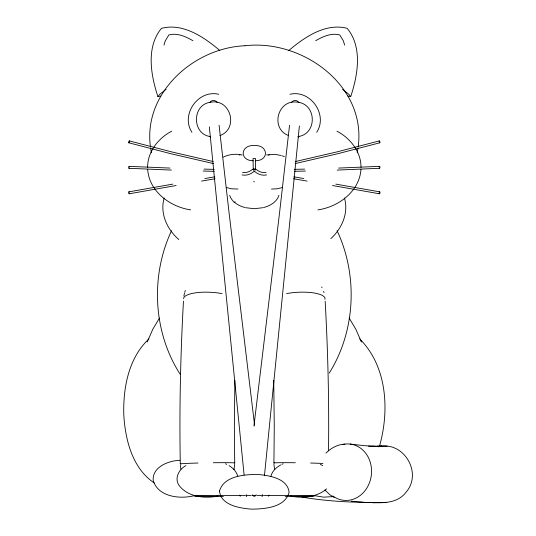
<?xml version="1.0" encoding="UTF-8"?>
<svg xmlns="http://www.w3.org/2000/svg" width="536" height="536" viewBox="0 0 536 536"><rect width="100%" height="100%" fill="white"/><g stroke="black" fill="none" stroke-linecap="round" stroke-linejoin="round"><path stroke-width="0.8" d="M273.923 463.03L274.265 426.026L273.742 380.326M328.521 450.783C329.144 400.901 327.932 351.006 325.164 301.205M160.793 96.044L157.926 96.648L159.728 94.343L166.093 89.338M234.882 380.326L234.366 426.026L234.708 463.03M147.614 167.333C147.527 151.809 158.328 138.114 171.694 131.199M183.459 301.078C180.458 355.301 179.299 409.638 180.29 463.942M234.701 464.35L234.011 469.643M360.956 169.276C359.629 191.372 338.511 206.896 317.928 209.884M299.376 126.014L264.436 475.834M253.943 426.066L279.537 212.933L289.547 125.29M358.048 147.862L357.217 152.787M358.229 146.462C366.276 85.137 301.768 38.954 244.932 45.768M163.989 45.098L165.262 40.877L168.86 34.954C177.376 32.656 185.697 36.548 192.913 40.696M183.868 296.073L184.485 293.286M164.217 197.972C159.594 213.254 167.185 229.589 178.836 239.552M270.928 476.203C272.12 471.124 276.308 467.385 280.717 464.967M379.388 446.515C389.645 410.884 387.293 366.336 359.683 338.92M278.934 195.345C276.851 202.085 269.963 205.884 263.531 207.559M184.706 292.408L185.356 290.505M347.837 96.044L350.698 96.648C357.793 75.241 362.772 47.235 347.174 28.334C325.566 22.7 304.562 37.178 288.87 50.438M147.186 342.008L152.767 329.312L159.467 318.056M171.56 230.681C150.268 275.94 153.021 332.307 180.317 374.47M269.038 495.123L268.342 496.276M316.702 132.318C328.26 114.677 310.438 89.365 289.942 94.269M253.461 170.435L255.163 168.539M329.238 373.11C355.603 331.027 358.162 275.471 337.07 230.681M209.737 102.503C211.432 99.77 215.539 99.77 217.234 102.503M291.39 102.503C293.091 99.77 297.192 99.77 298.894 102.503M298.15 137.142L298.894 136.352M268.677 155.232L269.374 154.529M330.859 238.6C341.908 228.624 348.889 212.759 344.413 197.972M253.267 169.59L253.012 158.629L254.218 158.495L255.618 158.616L255.464 169.577M253.012 169.503L255.565 169.477M325.955 453.101C330.973 448.062 337.7 444.331 344.936 444.15M148.941 338.92C128.419 358.082 122.992 388.218 123.803 415.166C125.35 439.982 132.372 468.337 154.261 482.99M326.645 488.845C316.917 497.22 302.786 498.574 290.619 496.068M254.198 171.326C250.908 174.16 246.399 175.955 242.044 174.91M252.55 169.302C249.85 171.714 245.83 173.242 242.6 172.351M185.945 465.63C178.957 469.134 174.026 478.514 179.151 485.529C187.935 497.08 204.739 498.735 218.011 496.068M234.145 202.514L235.257 201.831M315.711 40.696C322.933 36.548 331.255 32.656 339.77 34.954L343.368 40.877L344.635 45.098M223.217 157.149C229.033 154.261 235.847 153.584 242.165 154.958M281.916 464.344L283.162 463.761M219.901 135.628C239.15 128.674 230.507 97.894 210.32 102.302C191.841 104.641 191.841 134.214 210.32 136.559M194.434 495.914L245.186 495.411M282.291 187.546L276.985 188.819L271.457 189.061M379.267 140.914L337.184 151.849L295.477 161.517M379.79 142.797L337.653 153.752L295.088 163.607M194.628 495.566C180.431 499.465 157.892 497.04 153.182 480.377C152.284 466.823 168.693 460.685 179.841 460.283M262.754 207.734L254.312 208.705L245.87 207.734M297.949 136.62C317.761 134.034 316.702 103.327 296.783 102.088C277.326 99.596 270.164 128.868 288.636 135.588M266.03 172.351C262.801 173.242 258.781 171.714 256.081 169.302M266.586 174.91C262.231 175.955 257.722 174.16 254.433 171.326M266.533 154.944L274.874 154.341L281.239 155.494M128.921 191.848L172.793 184.116M129.276 193.777L176.136 185.516M204.839 178.535L214.789 176.813M201.556 181.088L215.124 178.743M378.182 446.79C403.373 440.244 423.145 472.94 405.926 492.37C397.136 503.92 382.088 503.009 369.224 502.5M314.183 495.927L285.212 496.363M333.566 496.611L323.556 497.147L314.002 495.566M244.925 45.768C193.931 47.771 143.233 92.875 150.402 146.462M255.344 160.773C269.709 160.633 268.134 144.599 254.312 145.558C240.496 144.599 238.915 160.633 253.287 160.773M237.951 189.034L231.565 188.806L226.299 187.533M379.622 168.304L337.204 170.079M379.421 166.368L338.645 168.07M304.602 169.115L294.398 169.349M305.473 171.051L294.438 171.306M377.19 446.16L382.041 446.126L371.81 446.26M247.223 495.411L251.324 495.411M257.307 495.411L261.407 495.411M263.437 495.411L314.19 495.914M351.227 501.193L367.354 502.567L386.134 502.594L380.674 502.507M223.418 496.363L194.447 495.927M366.611 502.44C345.003 502.118 323.362 500.725 302.043 497.086M381.002 446.126L387.213 446.227M368.56 446.2L376.145 446.361L364.56 445.684L350.175 444.069M214.226 169.349L204.028 169.115M214.186 171.306L203.151 171.051M359.757 502.299L366.376 502.446M369.706 502.507L371.254 502.54M367.354 502.567L370.028 502.627M372.312 502.668L375.026 502.728M171.419 170.079L129.009 168.304M169.986 168.07L129.209 166.368M218.688 94.269C198.186 89.365 180.371 114.677 191.928 132.318M293.842 176.813L303.791 178.535M293.507 178.743L307.068 181.088M335.838 184.116L379.689 191.848M332.494 185.516L379.334 193.771M190.702 209.884C170.12 206.896 149.001 191.372 147.675 169.276M213.154 161.517L171.44 151.849L129.377 140.914M213.536 163.607L170.977 153.752L128.854 142.804M245.099 207.559C238.667 205.884 231.78 202.085 229.689 195.345M282.291 155.835L284.341 156.639M225.468 463.761L226.715 464.344M320.347 464.344L322.685 465.63M253.461 168.539L255.149 170.408M336.936 131.199C350.296 138.114 361.103 151.809 361.009 167.333M334.183 497.475L330.062 494.916L324.923 490.025M229.053 465.63C232.999 468.022 236.624 471.573 237.703 476.203M342.538 89.338L348.896 94.343L350.698 96.648M219.76 50.438C204.062 37.178 183.064 22.7 161.457 28.334C145.852 47.235 150.837 75.241 157.926 96.648M239.257 154.529L239.947 155.232M209.737 136.352L210.481 137.142M253.689 181.222L254.352 181.959M349.164 318.056L355.864 329.312L361.438 342.008M240.282 496.276L239.592 495.123M321.66 286.995L322.015 287.678M323.623 291.37L324.019 292.649M274.62 469.643L273.923 464.35M180.893 469.228L180.337 465.261M151.413 152.787L150.583 147.862M254.593 425.236L229.086 212.933L219.077 125.29M209.341 126.844L244.108 475.003M262.459 494.902A8.167 6.023 6.2 0 1 262.272 496.175M246.687 496.236A8.167 6.023 6.2 0 1 246.252 494.963M256.188 495.003A1.956 1.447 6.2 0 1 254.453 495.954A1.956 1.447 6.2 0 1 252.536 495.016M256.094 495.016A1.956 1.447 -6.2 0 1 254.178 495.954A1.956 1.447 -6.2 0 1 252.436 495.003M262.372 494.963A8.167 6.023 -6.2 0 1 261.943 496.236M246.359 496.175A8.167 6.023 -6.2 0 1 246.171 494.902M342.377 444.565A28.308 24.656 -83.3 0 1 371.026 477.201A28.308 24.656 -83.3 0 1 332.843 495.961M379.24 192.176A0.978 0.476 -79.9 0 1 379.97 192.176A0.978 0.476 -79.9 0 1 379.669 193.623A0.978 0.476 -79.9 0 1 379.032 193.215M379.099 166.931A0.978 0.442 87.2 0 1 379.716 166.495A0.978 0.442 87.2 0 1 379.89 167.942A0.978 0.442 87.2 0 1 379.233 168.029M379.073 141.236A0.978 0.395 74.5 0 1 379.676 141.216A0.978 0.395 74.5 0 1 379.93 142.63A0.978 0.395 74.5 0 1 379.267 142.315M129.598 193.215A0.978 0.476 79.9 0 1 128.962 193.623A0.978 0.476 79.9 0 1 128.66 192.176A0.978 0.476 79.9 0 1 129.384 192.176M129.397 168.029A0.978 0.442 -87.2 0 1 128.734 167.942A0.978 0.442 -87.2 0 1 128.908 166.495A0.978 0.442 -87.2 0 1 129.531 166.931M129.364 142.315A0.978 0.395 -74.5 0 1 128.694 142.616A0.978 0.395 -74.5 0 1 128.975 141.182A0.978 0.395 -74.5 0 1 129.565 141.29M286.572 293.594A27.215 7.873 -3.3 0 1 324.97 299.276M274.191 463.111A27.215 0.636 1 0 1 295.343 462.749M310.639 463.037A27.215 0.636 1 0 1 322.92 463.452M183.587 298.706A27.215 7.873 3.3 0 1 222.051 293.594M213.281 462.749A27.215 0.636 -1 0 1 234.433 463.111M180.907 464.055A27.215 0.636 -1 0 1 197.985 463.037M219.512 491.003C220.778 505.354 239.86 508.182 251.19 509.126C264.228 509.073 284.683 507.686 289.118 492.557C287.852 478.206 268.771 475.378 257.441 474.434C244.396 474.487 223.948 475.874 219.512 491.003"/></g></svg>
